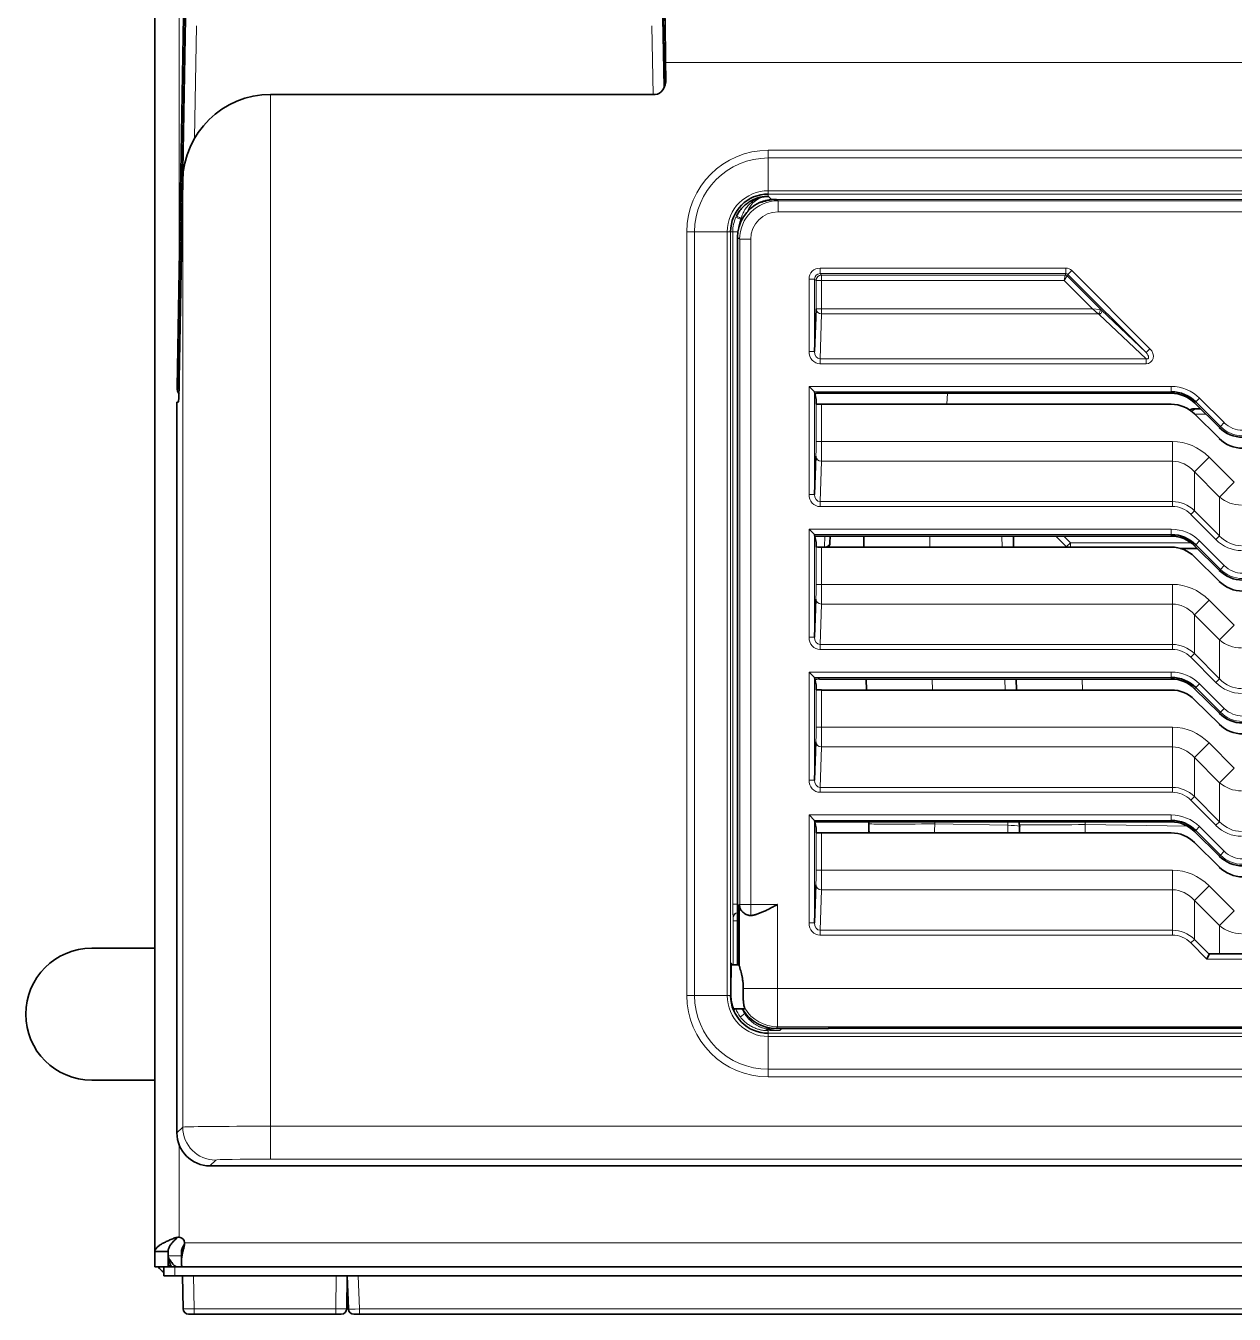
# Model space of a CAD drawing. Header units: inches. Extents: x -1096 to 3103, y -191 to 3207.
# Drawn here: x 1247.2 to 1357.1, y 1116.8 to 1234.1 of the extents above; entities that cross this region are included whole.
import ezdxf

# ---------------------------------------------------------------- set-up
doc = ezdxf.new("R2010")
doc.units = ezdxf.units.IN

msp = doc.modelspace()

# ---------------------------------------------------------------- linework, layer by layer
at = {"lineweight": 35}
for p, q in [((1258.96, 1122.55), (1258.96, 1263.15)), ((1261.81, 1248.73), (1260.98, 1201.16)), ((1305.12, 1248.73), (1305.38, 1233.76)), ((1261.2, 1203.62), (1261.74, 1234.81)), ((1305.18, 1234.81), (1305.3, 1228.47)), ((1305.45, 1229.26), (1305.42, 1230.75)), ((1304.47, 1227.84), (1269.49, 1227.84)), ((1261.17, 1201.89), (1261.49, 1219.98)), ((1314.02, 1218.01), (1313.98, 1218)), ((1311.97, 1214.83), (1311.97, 1148.64)), ((1318.97, 1204.44), (1319.11, 1208.32)), ((1345.05, 1208.22), (1349.12, 1204.34)), ((1318.47, 1201.27), (1318.97, 1200.78)), ((1318.97, 1200.77), (1319, 1200.62)), ((1319, 1200.62), (1319.11, 1200.07)), ((1319.41, 1200.64), (1351.42, 1200.64)), ((1260.97, 1199.84), (1261.09, 1199.84)), ((1319.12, 1199.82), (1319.12, 1199.65)), ((1351.42, 1199.64), (1319.61, 1199.64)), ((1353.54, 1199.76), (1355.79, 1197.52)), ((1260.96, 1199.34), (1260.96, 1133.34)), ((1353.53, 1199.23), (1354.07, 1199.23)), ((1355.79, 1196.52), (1353.54, 1198.76)), ((1318.97, 1191.44), (1319.09, 1194.91)), ((1318.47, 1188.27), (1318.97, 1187.78)), ((1318.97, 1187.77), (1319, 1187.62)), ((1319, 1187.62), (1319.11, 1187.07)), ((1319.12, 1186.82), (1319.12, 1186.65)), ((1319.41, 1187.64), (1351.42, 1187.64)), ((1351.42, 1186.64), (1319.61, 1186.64)), ((1320.38, 1187.64), (1320.37, 1187.02)), ((1323.46, 1186.64), (1323.45, 1187.64)), ((1337.05, 1187.64), (1337.07, 1186.64)), ((1341.89, 1186.68), (1340.93, 1187.64)), ((1341.93, 1186.64), (1341.89, 1186.68)), ((1353.77, 1186.53), (1352.22, 1186.53)), ((1353.54, 1186.76), (1355.79, 1184.52)), ((1355.79, 1183.52), (1353.54, 1185.76)), ((1318.97, 1178.44), (1319.09, 1181.91)), ((1318.47, 1175.27), (1318.97, 1174.78)), ((1318.97, 1174.77), (1319, 1174.62)), ((1319, 1174.62), (1319.11, 1174.07)), ((1319.12, 1173.82), (1319.12, 1173.65)), ((1319.41, 1174.64), (1351.42, 1174.64)), ((1351.42, 1173.64), (1319.61, 1173.64)), ((1323.69, 1173.64), (1323.67, 1174.64)), ((1337.32, 1174.64), (1337.34, 1173.64)), ((1353.54, 1173.76), (1355.79, 1171.52)), ((1355.79, 1170.52), (1353.54, 1172.76)), ((1318.97, 1165.44), (1319.09, 1168.91)), ((1318.47, 1162.27), (1318.97, 1161.78)), ((1318.97, 1161.77), (1319, 1161.62)), ((1319, 1161.62), (1319.11, 1161.07)), ((1319.12, 1160.82), (1319.12, 1160.65)), ((1319.41, 1161.64), (1351.42, 1161.64)), ((1323.9, 1161.47), (1323.9, 1161.64)), ((1323.92, 1160.64), (1323.9, 1161.47)), ((1337.59, 1161.64), (1337.59, 1161.39)), ((1353.54, 1160.76), (1355.79, 1158.52)), ((1351.42, 1160.64), (1319.61, 1160.64)), ((1355.79, 1157.52), (1353.54, 1159.76)), ((1318.97, 1152.44), (1319.09, 1155.91)), ((1312.11, 1148.61), (1312.11, 1154.13)), ((1313.16, 1153.13), (1313.16, 1153.13)), ((1313.16, 1153.13), (1313.16, 1153.13)), ((1253.21, 1150.14), (1258.96, 1150.14)), ((1354.86, 1149.61), (1354.66, 1149.14)), ((1354.91, 1149.64), (1476.41, 1149.64)), ((1312.11, 1148.64), (1311.38, 1148.64)), ((1311.69, 1144.64), (1312.63, 1144.64)), ((1312.63, 1144.64), (1312.64, 1144.64)), ((1315.47, 1142.85), (1320.16, 1142.85)), ((1322.16, 1142.88), (1509.16, 1142.88)), ((1253.21, 1138.14), (1258.96, 1138.14)), ((1263.96, 1130.34), (1788.96, 1130.34)), ((1261.62, 1123.18), (1261.62, 1122.98)), ((1258.96, 1121.14), (1258.96, 1122.55)), ((1260.16, 1121.14), (1260.16, 1122.55)), ((1259.76, 1121.14), (1258.96, 1121.14)), ((1259.76, 1121.14), (1260.76, 1121.14)), ((1259.76, 1120.34), (1259.76, 1121.14)), ((1792.16, 1121.14), (1260.76, 1121.14)), ((1260.76, 1120.34), (1259.76, 1120.34)), ((1792.16, 1120.34), (1260.76, 1120.34)), ((1261.52, 1117.33), (1261.46, 1120.34)), ((1276.46, 1120.34), (1276.41, 1117.33)), ((1276.57, 1117.32), (1276.46, 1120.34)), ((1262.52, 1116.84), (1262.02, 1116.84)), ((1275.41, 1116.84), (1262.52, 1116.84)), ((1275.91, 1116.84), (1275.41, 1116.84)), ((1277.57, 1116.84), (1277.07, 1116.84)), ((1775.36, 1116.84), (1277.57, 1116.84))]:
    msp.add_line(p, q, dxfattribs=at)
at = {"lineweight": 13}
for p, q in [((1261.16, 1254.65), (1261.16, 1211.6)), ((1261.94, 1248.73), (1261.11, 1201.16)), ((1304.99, 1248.73), (1305.34, 1228.59)), ((1262.74, 1234.09), (1262.57, 1223.85)), ((1304.29, 1227.84), (1304.18, 1234.09)), ((1747.5, 1230.75), (1305.42, 1230.75)), ((1269.49, 1227.84), (1269.49, 1133.95)), ((1314.76, 1222.05), (1314.76, 1222.75)), ((1314.76, 1222.75), (1516.56, 1222.75)), ((1314.76, 1219.07), (1314.76, 1222.05)), ((1516.56, 1222.05), (1314.76, 1222.05)), ((1261.49, 1133.87), (1261.49, 1219.98)), ((1314.76, 1219.07), (1314.76, 1218.77)), ((1314.76, 1219.07), (1516.56, 1219.07)), ((1314.76, 1218.77), (1314.76, 1218.55)), ((1516.56, 1218.77), (1314.76, 1218.77)), ((1314.77, 1218.55), (1315.06, 1218.26)), ((1404.18, 1218.28), (1315.52, 1218.28)), ((1315.52, 1218.28), (1315.66, 1218.15)), ((1315.66, 1218.15), (1515.67, 1218.15)), ((1315.66, 1218.15), (1315.66, 1217.15)), ((1515.67, 1217.15), (1315.66, 1217.15)), ((1312.27, 1216.46), (1311.82, 1216.66)), ((1312.27, 1216.25), (1312.27, 1216.46)), ((1312.3, 1216.55), (1312.43, 1216.55)), ((1307.36, 1215.34), (1308.06, 1215.34)), ((1307.36, 1145.84), (1307.36, 1215.34)), ((1311.03, 1215.34), (1308.06, 1215.34)), ((1308.06, 1215.34), (1308.06, 1145.84)), ((1311.03, 1215.34), (1311.33, 1215.34)), ((1311.03, 1145.84), (1311.03, 1215.34)), ((1311.54, 1215.34), (1311.33, 1215.34)), ((1311.33, 1215.34), (1311.33, 1145.84)), ((1312.01, 1215.34), (1311.54, 1215.34)), ((1311.54, 1154.16), (1311.54, 1215.34)), ((1312.16, 1214.65), (1311.97, 1214.83)), ((1312.16, 1154.13), (1312.16, 1214.65)), ((1312.16, 1214.65), (1313.16, 1214.65)), ((1313.16, 1214.65), (1313.16, 1154.13)), ((1319.47, 1211.53), (1319.47, 1212.03)), ((1319.47, 1212.03), (1341.83, 1212.03)), ((1319.47, 1211.53), (1319.61, 1211.4)), ((1341.83, 1211.53), (1319.47, 1211.53)), ((1319.61, 1210.9), (1319.61, 1211.4)), ((1319.61, 1211.4), (1341.77, 1211.4)), ((1341.67, 1210.9), (1341.77, 1211.4)), ((1341.67, 1210.9), (1341.95, 1211.32)), ((1341.77, 1211.4), (1341.83, 1211.53)), ((1341.83, 1212.03), (1341.83, 1211.53)), ((1342.01, 1211.46), (1341.95, 1211.32)), ((1341.95, 1211.32), (1345.05, 1208.22)), ((1342.01, 1211.46), (1342.36, 1211.81)), ((1349.12, 1204.34), (1342.01, 1211.46)), ((1342.36, 1211.81), (1349.48, 1204.69)), ((1318.47, 1211.03), (1318.97, 1211.03)), ((1318.47, 1204.44), (1318.47, 1211.03)), ((1319.11, 1210.9), (1318.97, 1211.03)), ((1318.97, 1211.03), (1318.97, 1204.44)), ((1319.61, 1210.9), (1319.11, 1210.9)), ((1319.11, 1208.32), (1319.11, 1210.9)), ((1341.67, 1210.9), (1319.61, 1210.9)), ((1319.61, 1210.9), (1319.61, 1208.32)), ((1344.24, 1208.32), (1341.67, 1210.9)), ((1319.11, 1208.32), (1319.61, 1208.32)), ((1319.61, 1207.88), (1319.47, 1203.78)), ((1319.61, 1208.32), (1344.24, 1208.32)), ((1319.61, 1208.32), (1319.61, 1207.88)), ((1344.78, 1207.88), (1319.61, 1207.88)), ((1344.24, 1208.32), (1344.78, 1207.88)), ((1344.24, 1208.32), (1344.94, 1208.26)), ((1349.12, 1203.78), (1344.87, 1207.82)), ((1318.47, 1204.44), (1318.97, 1204.44)), ((1349.12, 1204.34), (1349.48, 1204.69)), ((1261.19, 1202.92), (1261.19, 1202.84)), ((1261.2, 1203.62), (1261.2, 1203.55)), ((1319.47, 1203.78), (1349.12, 1203.78)), ((1319.47, 1203.33), (1319.47, 1203.78)), ((1349.12, 1203.33), (1319.47, 1203.33)), ((1349.12, 1203.78), (1349.12, 1203.33)), ((1260.98, 1201.16), (1261.11, 1201.16)), ((1318.47, 1191.44), (1318.47, 1201.27)), ((1318.47, 1201.27), (1351.42, 1201.27)), ((1351.42, 1200.78), (1318.97, 1200.78)), ((1318.97, 1200.77), (1318.97, 1191.44)), ((1331.05, 1200.64), (1331.01, 1199.64)), ((1351.42, 1201.27), (1351.42, 1200.78)), ((1351.42, 1200.64), (1351.42, 1200.78)), ((1319.11, 1196.25), (1319.11, 1199.66)), ((1319.61, 1199.64), (1319.61, 1196.25)), ((1353.64, 1199.86), (1353.54, 1199.76)), ((1353.99, 1200.21), (1353.64, 1199.86)), ((1355.88, 1197.61), (1353.64, 1199.86)), ((1353.99, 1200.21), (1356.23, 1197.97)), ((1354.56, 1198.74), (1353.56, 1198.74)), ((1355.79, 1197.52), (1355.88, 1197.61)), ((1356.23, 1197.97), (1355.88, 1197.61)), ((1319.11, 1196.25), (1319.61, 1196.25)), ((1319.61, 1196.25), (1351.52, 1196.25)), ((1351.52, 1194.46), (1351.52, 1196.25)), ((1353.52, 1193.49), (1354.85, 1194.83)), ((1354.85, 1194.83), (1357.14, 1192.54)), ((1319.59, 1194.46), (1319.47, 1190.78)), ((1351.52, 1194.46), (1319.59, 1194.46)), ((1351.52, 1190.78), (1351.52, 1194.46)), ((1355.81, 1191.2), (1353.52, 1193.49)), ((1353.52, 1193.49), (1353.52, 1189.95)), ((1355.81, 1191.2), (1357.14, 1192.54)), ((1318.97, 1191.44), (1318.47, 1191.44)), ((1355.81, 1187.66), (1355.81, 1191.2)), ((1319.47, 1190.78), (1319.47, 1190.33)), ((1319.47, 1190.78), (1351.52, 1190.78)), ((1351.52, 1190.33), (1319.47, 1190.33)), ((1351.52, 1190.78), (1351.52, 1190.33)), ((1353.52, 1189.95), (1353.19, 1189.62)), ((1355.48, 1187.33), (1353.19, 1189.62)), ((1353.52, 1189.95), (1355.81, 1187.66)), ((1318.47, 1178.44), (1318.47, 1188.27)), ((1318.47, 1188.27), (1351.42, 1188.27)), ((1351.42, 1187.78), (1318.97, 1187.78)), ((1318.97, 1187.77), (1318.97, 1178.44)), ((1351.42, 1188.27), (1351.42, 1187.78)), ((1351.42, 1187.64), (1351.42, 1187.78)), ((1355.81, 1187.66), (1355.48, 1187.33)), ((1319.11, 1183.25), (1319.11, 1186.66)), ((1319.12, 1186.68), (1319.87, 1186.68)), ((1319.61, 1186.64), (1319.61, 1183.25)), ((1319.87, 1186.68), (1319.89, 1187.64)), ((1319.87, 1186.64), (1319.87, 1186.68)), ((1329.45, 1187.64), (1329.46, 1186.64)), ((1336.03, 1186.64), (1336.01, 1187.64)), ((1341.63, 1187.64), (1342.24, 1187.02)), ((1342.24, 1186.64), (1342.24, 1187.02)), ((1342.24, 1187.02), (1353.24, 1187.02)), ((1353.64, 1186.86), (1353.54, 1186.76)), ((1353.99, 1187.21), (1353.64, 1186.86)), ((1355.88, 1184.61), (1353.64, 1186.86)), ((1353.99, 1187.21), (1356.23, 1184.97)), ((1355.79, 1184.52), (1355.88, 1184.61)), ((1356.23, 1184.97), (1355.88, 1184.61)), ((1319.11, 1183.25), (1319.61, 1183.25)), ((1319.61, 1183.25), (1351.52, 1183.25)), ((1351.52, 1181.46), (1351.52, 1183.25)), ((1353.52, 1180.49), (1354.85, 1181.83)), ((1354.85, 1181.83), (1357.14, 1179.54)), ((1319.59, 1181.46), (1319.47, 1177.78)), ((1351.52, 1181.46), (1319.59, 1181.46)), ((1351.52, 1177.78), (1351.52, 1181.46)), ((1355.81, 1178.2), (1353.52, 1180.49)), ((1353.52, 1180.49), (1353.52, 1176.95)), ((1355.81, 1178.2), (1357.14, 1179.54)), ((1318.97, 1178.44), (1318.47, 1178.44)), ((1319.47, 1177.78), (1319.47, 1177.33)), ((1319.47, 1177.78), (1351.52, 1177.78)), ((1351.52, 1177.33), (1319.47, 1177.33)), ((1351.52, 1177.78), (1351.52, 1177.33)), ((1355.81, 1174.66), (1355.81, 1178.2)), ((1353.52, 1176.95), (1353.19, 1176.62)), ((1355.48, 1174.33), (1353.19, 1176.62)), ((1353.52, 1176.95), (1355.81, 1174.66)), ((1318.47, 1165.44), (1318.47, 1175.27)), ((1318.47, 1175.27), (1351.42, 1175.27)), ((1351.42, 1174.78), (1318.97, 1174.78)), ((1318.97, 1174.77), (1318.97, 1165.44)), ((1351.42, 1175.27), (1351.42, 1174.78)), ((1351.42, 1174.64), (1351.42, 1174.78)), ((1319.11, 1170.25), (1319.11, 1173.66)), ((1319.61, 1173.64), (1319.61, 1170.25)), ((1329.67, 1174.64), (1329.69, 1173.64)), ((1336.3, 1173.64), (1336.28, 1174.64)), ((1343.32, 1174.64), (1343.34, 1173.64)), ((1353.64, 1173.86), (1353.54, 1173.76)), ((1353.99, 1174.21), (1353.64, 1173.86)), ((1355.88, 1171.61), (1353.64, 1173.86)), ((1353.99, 1174.21), (1356.23, 1171.97)), ((1355.81, 1174.66), (1355.48, 1174.33)), ((1355.79, 1171.52), (1355.88, 1171.61)), ((1356.23, 1171.97), (1355.88, 1171.61)), ((1319.11, 1170.25), (1319.61, 1170.25)), ((1319.61, 1170.25), (1351.52, 1170.25)), ((1351.52, 1168.46), (1351.52, 1170.25)), ((1319.59, 1168.46), (1319.47, 1164.78)), ((1351.52, 1168.46), (1319.59, 1168.46)), ((1351.52, 1164.78), (1351.52, 1168.46)), ((1353.52, 1167.49), (1354.85, 1168.83)), ((1354.85, 1168.83), (1357.14, 1166.54)), ((1355.81, 1165.2), (1353.52, 1167.49)), ((1353.52, 1167.49), (1353.52, 1163.95)), ((1318.47, 1165.44), (1318.97, 1165.44)), ((1355.81, 1165.2), (1357.14, 1166.54)), ((1319.47, 1164.78), (1351.52, 1164.78)), ((1319.47, 1164.33), (1319.47, 1164.78)), ((1351.52, 1164.33), (1319.47, 1164.33)), ((1351.52, 1164.33), (1351.52, 1164.78)), ((1355.81, 1161.66), (1355.81, 1165.2)), ((1353.52, 1163.95), (1353.19, 1163.62)), ((1355.48, 1161.33), (1353.19, 1163.62)), ((1353.52, 1163.95), (1355.81, 1161.66)), ((1318.47, 1152.44), (1318.47, 1162.27)), ((1318.47, 1162.27), (1351.42, 1162.27)), ((1351.42, 1161.78), (1351.42, 1162.27)), ((1351.42, 1161.78), (1318.97, 1161.78)), ((1318.97, 1161.77), (1318.97, 1152.44)), ((1329.9, 1161.64), (1329.9, 1161.46)), ((1329.9, 1161.46), (1336.56, 1161.34)), ((1336.56, 1161.34), (1336.55, 1161.64)), ((1343.59, 1161.64), (1343.59, 1161.4)), ((1343.59, 1161.4), (1352.92, 1161.24)), ((1351.42, 1161.64), (1351.42, 1161.78)), ((1353.64, 1160.86), (1353.54, 1160.76)), ((1353.64, 1160.86), (1353.99, 1161.21)), ((1355.88, 1158.61), (1353.64, 1160.86)), ((1353.99, 1161.21), (1356.23, 1158.97)), ((1355.81, 1161.66), (1355.48, 1161.33)), ((1319.11, 1157.25), (1319.11, 1160.66)), ((1319.61, 1160.64), (1319.61, 1157.25)), ((1355.79, 1158.52), (1355.88, 1158.61)), ((1355.88, 1158.61), (1356.23, 1158.97)), ((1319.11, 1157.25), (1319.61, 1157.25)), ((1319.61, 1157.25), (1351.52, 1157.25)), ((1351.52, 1155.46), (1351.52, 1157.25)), ((1319.59, 1155.46), (1319.47, 1151.78)), ((1351.52, 1155.46), (1319.59, 1155.46)), ((1351.52, 1151.78), (1351.52, 1155.46)), ((1353.52, 1154.49), (1354.85, 1155.83)), ((1354.85, 1155.83), (1357.14, 1153.54)), ((1311.97, 1154.16), (1311.54, 1154.16)), ((1312.11, 1154.13), (1312.16, 1154.13)), ((1312.16, 1154.13), (1313.16, 1154.13)), ((1313.16, 1153.13), (1313.16, 1154.13)), ((1313.16, 1154.13), (1315.61, 1154.13)), ((1315.61, 1154.13), (1315.61, 1146.49)), ((1355.81, 1152.2), (1353.52, 1154.49)), ((1353.52, 1154.49), (1353.52, 1150.95)), ((1311.56, 1152.9), (1311.55, 1152.91)), ((1311.97, 1152.65), (1311.56, 1152.65)), ((1311.56, 1148.64), (1311.56, 1152.65)), ((1355.81, 1152.2), (1357.14, 1153.54)), ((1318.97, 1152.44), (1318.47, 1152.44)), ((1319.47, 1151.78), (1351.52, 1151.78)), ((1319.47, 1151.33), (1319.47, 1151.78)), ((1351.52, 1151.33), (1319.47, 1151.33)), ((1351.52, 1151.33), (1351.52, 1151.78)), ((1355.81, 1149.64), (1355.81, 1152.2)), ((1353.19, 1150.62), (1353.52, 1150.95)), ((1354.66, 1149.14), (1353.19, 1150.62)), ((1353.52, 1150.95), (1354.86, 1149.61)), ((1476.66, 1149.14), (1354.66, 1149.14)), ((1307.36, 1145.84), (1308.06, 1145.84)), ((1311.03, 1145.84), (1308.06, 1145.84)), ((1311.03, 1145.84), (1311.33, 1145.84)), ((1311.33, 1145.84), (1311.36, 1145.84)), ((1312.47, 1146.49), (1315.61, 1146.49)), ((1315.61, 1142.99), (1315.61, 1146.49)), ((1315.61, 1146.49), (1515.72, 1146.49)), ((1312.61, 1144.2), (1312.22, 1143.9)), ((1314.76, 1142.64), (1314.76, 1142.41)), ((1314.76, 1142.41), (1314.76, 1142.11)), ((1314.76, 1142.41), (1516.56, 1142.41)), ((1516.56, 1142.11), (1314.76, 1142.11)), ((1314.76, 1142.11), (1314.76, 1139.13)), ((1315.61, 1142.99), (1315.47, 1142.85)), ((1515.72, 1142.99), (1315.61, 1142.99)), ((1315.99, 1142.85), (1315.8, 1142.65)), ((1314.76, 1139.13), (1516.56, 1139.13)), ((1314.76, 1138.43), (1314.76, 1139.13)), ((1516.56, 1138.43), (1314.76, 1138.43)), ((1260.96, 1133.34), (1261.49, 1133.87)), ((1269.49, 1133.95), (1783.44, 1133.95)), ((1269.49, 1130.95), (1269.49, 1133.95)), ((1261.16, 1132.27), (1261.16, 1123.84)), ((1264.49, 1130.87), (1263.96, 1130.34)), ((1783.44, 1130.95), (1269.49, 1130.95)), ((1261.37, 1122.14), (1260.17, 1122.14)), ((1261.56, 1123.08), (1261.56, 1122.76)), ((1260.76, 1121.14), (1260.76, 1120.34)), ((1262.46, 1120.34), (1262.52, 1117.33)), ((1275.41, 1117.33), (1275.46, 1120.34)), ((1277.46, 1120.34), (1277.57, 1117.32)), ((1262.52, 1116.84), (1262.52, 1117.33)), ((1262.52, 1117.33), (1275.41, 1117.33)), ((1275.41, 1117.33), (1275.41, 1116.84)), ((1277.57, 1117.32), (1277.57, 1116.84)), ((1277.57, 1117.32), (1775.36, 1117.32))]:
    msp.add_line(p, q, dxfattribs=at)
at = {"lineweight": 35}
for centre, radius, start, end in [((1269.49, 1219.84), 8, 90, 179), ((1314.76, 1215.34), 3.43, 90, 180), ((1314.19, 1217.55), 0.5, 110.7858, 115.2566), ((1351.42, 1197.64), 3.14, 45, 90), ((1351.42, 1197.64), 3, 45, 90), ((1351.42, 1196.64), 3, 45, 90), ((1353.72, 1198.73), 0.5, 90, 135), ((1357.91, 1199.64), 3, 225, 270), ((1357.91, 1198.64), 3, 225, 270), ((1351.42, 1184.64), 3.14, 45, 90), ((1319.87, 1187.03), 0.5, 308.3409, 359), ((1351.42, 1184.64), 3, 45, 90), ((1351.42, 1183.64), 3, 45, 90), ((1357.91, 1186.64), 3, 225, 270), ((1357.91, 1185.64), 3, 225, 270), ((1351.42, 1171.64), 3.14, 45, 90), ((1351.42, 1171.64), 3, 45, 90), ((1351.42, 1170.64), 3, 45, 90), ((1357.91, 1173.64), 3, 225, 270), ((1357.91, 1172.64), 3, 225, 270), ((1351.42, 1158.64), 3.14, 45, 90), ((1351.42, 1158.64), 3, 45, 90), ((1351.42, 1157.64), 3, 45, 90), ((1357.91, 1160.64), 3, 225, 270), ((1357.91, 1159.64), 3, 225, 270), ((1253.21, 1144.14), 6, 90, 270), ((1314.76, 1145.84), 3.43, 180, 270), ((1320.16, 1143.35), 0.5, 270, 281.8593), ((1261.16, 1123.34), 0.5, 0, 90), ((1260.76, 1122.14), 1.8, 213.75, 236.25), ((1260.76, 1122.14), 1, 233.1295, 270), ((1262.02, 1117.34), 0.5, 181, 270), ((1275.91, 1117.34), 0.5, 270, 359), ((1277.07, 1117.34), 0.5, 182, 270)]:
    msp.add_arc(centre, radius, start, end, dxfattribs=at)
at = {"lineweight": 13}
for centre, radius, start, end in [((1314.76, 1215.34), 7.41, 90, 180), ((1314.76, 1215.34), 6.71, 90, 180), ((1314.76, 1215.34), 3.73, 90, 180), ((1314.76, 1215.34), 3.23, 155.8941, 180), ((1314.76, 1215.34), 2.73, 155.8941, 176.3095), ((1351.42, 1197.64), 3.63, 45, 90), ((1357.91, 1199.64), 2.86, 225, 270), ((1357.91, 1199.64), 2.37, 225, 270), ((1351.42, 1184.64), 3.63, 45, 90), ((1357.91, 1186.64), 2.86, 225, 270), ((1357.91, 1186.64), 2.37, 225, 270), ((1351.42, 1171.64), 3.63, 45, 90), ((1357.91, 1173.64), 2.86, 225, 270), ((1357.91, 1173.64), 2.37, 225, 270), ((1351.42, 1158.64), 3.63, 45, 90), ((1357.91, 1160.64), 2.86, 225, 270), ((1357.91, 1160.64), 2.37, 225, 270), ((1314.76, 1145.84), 7.41, 180, 270), ((1314.76, 1145.84), 6.71, 180, 270), ((1314.76, 1145.84), 3.73, 180, 270), ((1314.76, 1145.84), 3.2, 202.0014, 217.3341), ((1314.76, 1145.84), 2.7, 206.3538, 217.3341)]:
    msp.add_arc(centre, radius, start, end, dxfattribs=at)
at = {"lineweight": 35}
for centre, major_axis, ratio, start_param, end_param in [((1305.49, 1230.75), (-0.14, 8), 0.008726, 0.052208, 1.570644), ((1304.45, 1229.25), (0.04, -1.41), 0.706986, 6.264676, 7.841642), ((1314.76, 1218.05), (-0.007, -0.5), 0.632179, 3.164119, 3.172833), ((1315.47, 1214.83), (-2.48, 2.48), 0.999782, 5.938694, 7.068431), ((1261.09, 1206.84), (0, 7), 0.017455, 3.141593, 3.926991), ((1261.98, 1201.14), (-1, 0), 0.999848, 6.265732, 6.896689), ((1318.47, 1200.77), (-0.5, 0), 0.087489, 3.159046, 3.228859), ((1319.41, 1200.6), (0.5, 0), 0.087489, 1.570796, 2.522096), ((1260.97, 1199.34), (0, 0.5), 0.017455, 0, 1.570796), ((1319.11, 1199.82), (0, 0.25), 0.017455, 4.712389, 6.195919), ((1319.61, 1199.66), (0.5, 0), 0.034921, 3.159046, 4.712389), ((1318.47, 1187.77), (-0.5, 0), 0.087489, 3.159046, 3.228859), ((1319.41, 1187.6), (0.5, 0), 0.087489, 1.570796, 2.522096), ((1319.11, 1186.82), (0, 0.25), 0.017455, 4.712389, 6.195919), ((1319.61, 1186.66), (0.5, 0), 0.034921, 3.159046, 4.712389), ((1318.47, 1174.77), (-0.5, 0), 0.087489, 3.159046, 3.228859), ((1319.41, 1174.6), (0.5, 0), 0.087489, 1.570796, 2.522096), ((1319.11, 1173.82), (0, 0.25), 0.017455, 4.712389, 6.195919), ((1319.61, 1173.66), (0.5, 0), 0.034921, 3.159046, 4.712389), ((1318.47, 1161.77), (-0.5, 0), 0.087489, 3.159046, 3.228859), ((1319.41, 1161.6), (0.5, 0), 0.087489, 1.570796, 2.522096), ((1319.11, 1160.82), (0, 0.25), 0.017455, 4.712389, 6.195919), ((1319.61, 1160.66), (0.5, 0), 0.034921, 3.159046, 4.712389), ((1355.41, 1149.14), (-0.547, 0.483), 0.234436, 6.023612, 6.363449), ((1311.4, 1146.64), (0, 2.12), 0.017455, 5.938486, 8.239965), ((1312.1, 1146.64), (0, 2.05), 0.017455, 6.005948, 6.504503), ((1315.47, 1146.35), (2.48, 2.48), 0.999782, 2.904866, 3.926839), ((1322.16, 1142.85), (2, 0), 0.017455, 1.570796, 3.128441), ((1320.16, 1143.35), (-0.399, 0.301), 0.999761, 2.216414, 2.422745), ((1263.96, 1133.34), (-2.12, -2.12), 0.999695, 5.497939, 7.068431)]:
    msp.add_ellipse(centre, major_axis=major_axis, ratio=ratio, start_param=start_param, end_param=end_param, dxfattribs=at)
at = {"lineweight": 13}
for centre, major_axis, ratio, start_param, end_param in [((1315.66, 1214.65), (-2.48, 2.48), 0.999869, 5.497939, 7.068431), ((1314.77, 1216.55), (-1.41, 1.41), 0.999543, 5.497939, 6.753155), ((1315.66, 1214.65), (-1.77, 1.77), 0.999695, 5.497939, 7.068431), ((1312.32, 1216.55), (0.448, -0.222), 0.020503, 3.15905, 4.671099), ((1319.47, 1211.03), (-0.707, 0.707), 0.999695, 5.497939, 7.068431), ((1319.47, 1211.03), (-0.354, 0.354), 0.999087, 5.497939, 7.068431), ((1319.61, 1210.9), (0.354, 0.354), 0.999695, 0.78555, 2.356042), ((1341.77, 1211.15), (0.231, -0.096), 0.999822, 1.17816, 1.963432), ((1341.83, 1211.28), (0.287, 0.693), 0.999822, 5.890549, 6.675821), ((1341.83, 1211.28), (0.096, 0.231), 0.999109, 5.890549, 6.675821), ((1319.61, 1208.32), (-0.5, 0.017), 0.894318, 0.039016, 1.602007), ((1344.78, 1208.1), (0.096, 0.231), 0.607781, 3.739806, 5.684972), ((1344.52, 1207.82), (-0.375, 0.046), 0.310029, 3.537031, 3.983225), ((1344.87, 1208.05), (-0.172, -0.181), 0.809698, 0.866492, 3.111849), ((1344.52, 1208.05), (0.543, 0.156), 0.276836, 0.169701, 0.615896), ((1319.47, 1204.45), (0.04, 1.12), 0.894318, 1.609812, 3.172803), ((1319.47, 1204.45), (0.023, 0.671), 0.745144, 1.609812, 3.172803), ((1348.94, 1204.17), (0.671, -0.639), 0.809698, 5.578881, 7.824238), ((1348.94, 1204.17), (-0.377, 0.36), 0.479458, 2.437288, 4.682645), ((1262.11, 1201.14), (0, 1), 0.999848, 1.553343, 1.873276), ((1262.11, 1201.14), (0, 1), 0.999848, 1.553343, 1.872333), ((1352.31, 1198.73), (1.06, 0.35), 0.004937, 5.760341, 6.273311), ((1319.08, 1196.25), (0, 1.5), 0.017455, 3.60524, 4.712389), ((1319.58, 1196.25), (0, 2), 0.013091, 3.60524, 4.712389), ((1351.52, 1190.66), (0, 5.59), 0.894427, 5.553458, 6.283185), ((1319.59, 1194.91), (0.5, -0.017), 0.894318, 3.180608, 4.7436), ((1351.52, 1190.66), (0, 3.8), 0.7892, 5.553458, 6.283185), ((1319.47, 1191.45), (0.04, 1.12), 0.894318, 1.609812, 3.172803), ((1319.47, 1191.45), (0.023, 0.671), 0.745144, 1.609812, 3.172803), ((1357.81, 1193.37), (3, 0), 0.968963, 3.982661, 4.712389), ((1351.52, 1187.54), (0, 3.24), 0.92527, 5.553458, 6.283185), ((1351.52, 1187.54), (0, 2.8), 0.894427, 5.553458, 6.283185), ((1357.81, 1190.24), (0, 3.47), 0.865575, 2.411865, 3.141593), ((1319.87, 1187.03), (0.5, -0.009), 0.707053, 4.72473, 6.283185), ((1342.24, 1187.03), (0.354, 0.354), 0.012342, 3.141593, 4.700048), ((1357.81, 1190.24), (0, -3.91), 0.894427, 5.553458, 6.283185), ((1319.08, 1183.25), (0, 1.5), 0.017455, 3.60524, 4.712389), ((1319.58, 1183.25), (0, 2), 0.013091, 3.60524, 4.712389), ((1351.52, 1177.66), (0, 5.59), 0.894427, 5.553458, 6.283185), ((1319.59, 1181.91), (0.5, -0.017), 0.894318, 3.180608, 4.7436), ((1351.52, 1177.66), (0, 3.8), 0.7892, 5.553458, 6.283185), ((1319.47, 1178.45), (0.04, 1.12), 0.894318, 1.609812, 3.172803), ((1319.47, 1178.45), (0.023, 0.671), 0.745144, 1.609812, 3.172803), ((1351.52, 1174.54), (0, 3.24), 0.92527, 5.553458, 6.283185), ((1351.52, 1174.54), (0, 2.8), 0.894427, 5.553458, 6.283185), ((1357.81, 1180.37), (3, 0), 0.968963, 3.982661, 4.712389), ((1357.81, 1177.24), (0, -3.91), 0.894427, 5.553458, 6.283185), ((1357.81, 1177.24), (0, 3.47), 0.865575, 2.411865, 3.141593), ((1319.08, 1170.25), (0, 1.5), 0.017455, 3.60524, 4.712389), ((1319.58, 1170.25), (0, 2), 0.013091, 3.60524, 4.712389), ((1351.52, 1164.66), (0, 5.59), 0.894427, 5.553458, 6.283185), ((1319.59, 1168.91), (0.5, -0.017), 0.894318, 3.180608, 4.7436), ((1351.52, 1164.66), (0, 3.8), 0.7892, 5.553458, 6.283185), ((1319.47, 1165.45), (0.04, 1.12), 0.894318, 1.609812, 3.172803), ((1319.47, 1165.45), (0.023, 0.671), 0.745144, 1.609812, 3.172803), ((1351.52, 1161.54), (0, 3.24), 0.92527, 5.553458, 6.283185), ((1351.52, 1161.54), (0, 2.8), 0.894427, 5.553458, 6.283185), ((1357.81, 1167.37), (3, 0), 0.968963, 3.982661, 4.712389), ((1328.9, 1161.55), (-5, -0.09), 0.999962, 0, 0.166092), ((1329.9, 1161.54), (6, 0.07), 0.013085, 3.141669, 4.712161), ((1329.9, 1161.54), (-0.09, -5), 0.000305, 1.389013, 1.553346), ((1336.56, 1161.43), (-0.09, -5), 0.000305, 1.412592, 1.553346), ((1336.56, 1161.5), (-3.01, 0.24), 0.051832, 1.576464, 1.967228), ((1343.59, 1161.48), (6, 0.09), 0.013084, 3.141694, 4.712109), ((1343.59, 1161.49), (-0.09, -5), 0.000305, 1.400428, 1.553346), ((1357.81, 1164.24), (0, -3.91), 0.894427, 5.553458, 6.283185), ((1357.81, 1164.24), (0, 3.47), 0.865575, 2.411865, 3.141593), ((1319.08, 1157.25), (0, 1.5), 0.017455, 3.60524, 4.712389), ((1319.58, 1157.25), (0, 2), 0.013091, 3.60524, 4.712389), ((1351.52, 1151.66), (0, 5.59), 0.894427, 5.553458, 6.283185), ((1319.59, 1155.91), (0.5, -0.017), 0.894318, 3.180608, 4.7436), ((1351.52, 1151.66), (0, 3.8), 0.7892, 5.553458, 6.283185), ((1311.56, 1154.16), (0, 1.25), 0.017455, 1.570796, 3.054326), ((1313.16, 1154.13), (0, -1), 0.999848, 4.712389, 6.283185), ((1312.05, 1152.91), (-0.49, -0.098), 0.996044, 4.680554, 6.085497), ((1312.06, 1152.9), (-0.49, -0.098), 0.996044, 4.685164, 6.085497), ((1311.56, 1152.65), (0, 0.25), 0.017455, 4.712389, 6.195919), ((1319.47, 1152.45), (0.04, 1.12), 0.894318, 1.609812, 3.172803), ((1319.47, 1152.45), (0.023, 0.671), 0.745144, 1.609812, 3.172803), ((1351.52, 1148.54), (0, 3.24), 0.92527, 5.553458, 6.283185), ((1351.52, 1148.54), (0, 2.8), 0.894427, 5.553458, 6.283185), ((1357.81, 1154.37), (3, 0), 0.968963, 3.982661, 4.712389), ((1315.8, 1145.66), (2.48, 2.48), 0.999695, 2.685128, 2.784395), ((1315.61, 1146.49), (-2.47, 2.47), 0.999695, 1.330484, 2.356042), ((1315.8, 1145.66), (2.12, 2.12), 0.999594, 3.410638, 3.926839), ((1314.76, 1143.14), (0.004, -0.5), 0.441561, 5.520366, 6.263733), ((1269.49, 1133.86), (8, 0), 0.010909, 1.570796, 3.124139), ((1264.49, 1133.87), (2.12, -2.12), 0.999695, 3.927143, 5.497635), ((1269.49, 1130.87), (5, 0), 0.017455, 1.570796, 3.124139), ((1262.52, 1117.34), (1, 0.01), 0.008724, 3.141669, 4.712161), ((1275.41, 1117.34), (-1, 0.01), 0.008724, 1.571025, 3.141517), ((1277.57, 1117.34), (1, 0.02), 0.017434, 3.141897, 4.711475)]:
    msp.add_ellipse(centre, major_axis=major_axis, ratio=ratio, start_param=start_param, end_param=end_param, dxfattribs=at)
at = {"lineweight": 35}
for points, knots in [([(1311.87, 1216.78), (1311.94, 1216.92), (1312.02, 1217.05), (1312.2, 1217.3), (1312.29, 1217.42), (1312.43, 1217.57), (1312.45, 1217.59), (1312.51, 1217.65), (1312.59, 1217.73), (1312.68, 1217.8), (1312.85, 1217.94), (1312.98, 1218.03), (1313.14, 1218.13), (1313.17, 1218.14), (1313.24, 1218.18), (1313.34, 1218.23), (1313.44, 1218.28), (1313.64, 1218.36), (1313.78, 1218.41), (1313.95, 1218.46), (1313.99, 1218.46), (1314.06, 1218.48), (1314.16, 1218.5), (1314.27, 1218.52), (1314.41, 1218.54), (1314.48, 1218.54), (1314.59, 1218.55), (1314.62, 1218.55), (1314.68, 1218.55), (1314.69, 1218.55), (1314.72, 1218.55), (1314.73, 1218.55), (1314.74, 1218.55), (1314.75, 1218.55), (1314.76, 1218.55), (1314.76, 1218.55), (1314.76, 1218.55), (1314.76, 1218.55)], [0, 0, 0, 0, 0.125, 0.125, 0.25, 0.25, 0.28125, 0.28125, 0.3125, 0.375, 0.375, 0.5, 0.5, 0.53125, 0.53125, 0.5625, 0.625, 0.625, 0.75, 0.75, 0.78125, 0.78125, 0.8125, 0.875, 0.875, 0.9375, 0.9375, 0.96875, 0.96875, 0.984375, 0.984375, 0.992188, 0.992188, 0.996094, 0.998047, 0.998047, 1, 1, 1, 1]), ([(1315.52, 1218.28), (1315.49, 1218.28), (1315.45, 1218.28), (1315.4, 1218.28), (1315.39, 1218.28), (1315.35, 1218.28), (1315.34, 1218.28), (1315.31, 1218.28), (1315.29, 1218.28), (1315.26, 1218.28), (1315.25, 1218.27), (1315.21, 1218.27), (1315.18, 1218.27), (1315.14, 1218.27), (1315.11, 1218.26), (1315.07, 1218.26), (1315.05, 1218.26), (1315.01, 1218.25), (1314.99, 1218.25), (1314.95, 1218.25), (1314.93, 1218.24), (1314.87, 1218.23), (1314.84, 1218.23), (1314.77, 1218.22), (1314.74, 1218.21), (1314.65, 1218.2), (1314.59, 1218.18), (1314.49, 1218.16), (1314.44, 1218.15), (1314.34, 1218.12), (1314.29, 1218.1), (1314.2, 1218.08), (1314.15, 1218.06), (1314.06, 1218.03), (1314.02, 1218.01), (1313.98, 1218)], [0, 0, 0, 0, 0.03125, 0.03125, 0.046875, 0.046875, 0.0625, 0.0625, 0.078125, 0.078125, 0.09375, 0.09375, 0.125, 0.125, 0.15625, 0.15625, 0.1875, 0.1875, 0.21875, 0.21875, 0.25, 0.25, 0.3125, 0.3125, 0.375, 0.375, 0.5, 0.5, 0.625, 0.625, 0.75, 0.75, 0.875, 0.875, 1, 1, 1, 1]), ([(1314.19, 1218.04), (1314.26, 1218.07), (1314.34, 1218.09), (1314.45, 1218.13), (1314.49, 1218.14), (1314.58, 1218.16), (1314.62, 1218.18), (1314.71, 1218.2), (1314.76, 1218.21), (1314.84, 1218.22), (1314.86, 1218.23), (1314.92, 1218.24), (1314.95, 1218.24), (1315.01, 1218.25), (1315.04, 1218.25), (1315.1, 1218.26), (1315.11, 1218.26), (1315.15, 1218.26), (1315.17, 1218.27), (1315.21, 1218.27), (1315.23, 1218.27), (1315.27, 1218.27), (1315.28, 1218.27), (1315.31, 1218.28), (1315.32, 1218.28), (1315.35, 1218.28), (1315.36, 1218.28), (1315.38, 1218.28), (1315.39, 1218.28), (1315.41, 1218.28), (1315.41, 1218.28), (1315.45, 1218.28), (1315.49, 1218.28), (1315.52, 1218.28)], [0, 0, 0, 0, 0.25, 0.25, 0.375, 0.375, 0.5, 0.5, 0.625, 0.625, 0.6875, 0.6875, 0.75, 0.75, 0.8125, 0.8125, 0.84375, 0.84375, 0.875, 0.875, 0.90625, 0.90625, 0.921875, 0.921875, 0.9375, 0.9375, 0.953125, 0.953125, 0.960937, 0.960937, 0.96875, 0.96875, 1, 1, 1, 1]), ([(1261.16, 1201.97), (1261.16, 1202.03), (1261.17, 1202.1), (1261.17, 1202.22), (1261.17, 1202.28), (1261.17, 1202.4), (1261.18, 1202.46), (1261.18, 1202.64), (1261.18, 1202.78), (1261.19, 1202.92)], [0, 0, 0, 0, 0.240482, 0.240482, 0.430362, 0.430362, 0.620241, 0.620241, 1, 1, 1, 1]), ([(1353.03, 1199.12), (1353.08, 1199.14), (1353.14, 1199.16), (1353.22, 1199.18), (1353.25, 1199.19), (1353.3, 1199.21), (1353.33, 1199.21), (1353.41, 1199.23), (1353.47, 1199.23), (1353.53, 1199.23)], [0, 0, 0, 0, 0.33102, 0.33102, 0.498265, 0.498265, 0.66551, 0.66551, 1, 1, 1, 1]), ([(1337.62, 1161.41), (1337.61, 1161.33), (1337.59, 1161.07), (1337.61, 1160.81), (1337.64, 1160.63)], [0, 0, 0, 0, 0.294146, 1, 1, 1, 1]), ([(1313.16, 1153.13), (1313.11, 1153.13), (1313.07, 1153.13), (1312.99, 1153.14), (1312.95, 1153.15), (1312.87, 1153.17), (1312.84, 1153.18), (1312.78, 1153.2), (1312.77, 1153.21), (1312.73, 1153.22), (1312.71, 1153.23), (1312.63, 1153.27), (1312.57, 1153.31), (1312.47, 1153.39), (1312.42, 1153.43), (1312.36, 1153.5), (1312.34, 1153.53), (1312.3, 1153.58), (1312.28, 1153.6), (1312.23, 1153.68), (1312.21, 1153.74), (1312.16, 1153.85), (1312.15, 1153.9), (1312.13, 1153.99), (1312.12, 1154.03), (1312.12, 1154.08), (1312.11, 1154.1), (1312.11, 1154.12), (1312.11, 1154.12), (1312.11, 1154.13)], [0, 0, 0, 0, 0.0625, 0.0625, 0.125, 0.125, 0.1875, 0.1875, 0.21875, 0.21875, 0.25, 0.25, 0.375, 0.375, 0.5, 0.5, 0.5625, 0.5625, 0.625, 0.625, 0.75, 0.75, 0.875, 0.875, 0.9375, 0.96875, 0.984375, 0.984375, 1, 1, 1, 1]), ([(1315.61, 1154.13), (1315.6, 1154.12), (1315.59, 1154.12), (1315.56, 1154.1), (1315.52, 1154.08), (1315.42, 1154.03), (1315.34, 1153.99), (1315.18, 1153.9), (1315.08, 1153.85), (1314.87, 1153.74), (1314.76, 1153.68), (1314.6, 1153.6), (1314.55, 1153.58), (1314.44, 1153.53), (1314.39, 1153.5), (1314.23, 1153.43), (1314.13, 1153.39), (1313.93, 1153.31), (1313.83, 1153.27), (1313.7, 1153.23), (1313.68, 1153.22), (1313.63, 1153.21), (1313.6, 1153.2), (1313.53, 1153.18), (1313.48, 1153.17), (1313.39, 1153.15), (1313.34, 1153.14), (1313.25, 1153.13), (1313.21, 1153.13), (1313.16, 1153.13)], [0, 0, 0, 0, 0.015625, 0.015625, 0.03125, 0.0625, 0.125, 0.125, 0.25, 0.25, 0.375, 0.375, 0.4375, 0.4375, 0.5, 0.5, 0.625, 0.625, 0.75, 0.75, 0.78125, 0.78125, 0.8125, 0.8125, 0.875, 0.875, 0.9375, 0.9375, 1, 1, 1, 1]), ([(1312.47, 1146.49), (1312.48, 1146.61), (1312.48, 1146.73), (1312.47, 1146.9), (1312.46, 1146.96), (1312.46, 1147.05), (1312.45, 1147.07), (1312.45, 1147.13), (1312.44, 1147.16), (1312.42, 1147.3), (1312.41, 1147.41), (1312.38, 1147.57), (1312.36, 1147.62), (1312.35, 1147.7), (1312.34, 1147.72), (1312.33, 1147.77), (1312.32, 1147.79), (1312.29, 1147.91), (1312.27, 1148), (1312.24, 1148.12), (1312.22, 1148.16), (1312.21, 1148.22), (1312.2, 1148.24), (1312.19, 1148.27), (1312.19, 1148.29), (1312.16, 1148.38), (1312.15, 1148.44), (1312.13, 1148.51), (1312.12, 1148.53), (1312.12, 1148.57), (1312.12, 1148.58), (1312.11, 1148.6), (1312.11, 1148.6), (1312.11, 1148.61)], [0, 0, 0, 0, 0.125, 0.125, 0.1875, 0.1875, 0.21875, 0.21875, 0.25, 0.25, 0.375, 0.375, 0.4375, 0.4375, 0.46875, 0.46875, 0.5, 0.5, 0.625, 0.625, 0.6875, 0.6875, 0.71875, 0.71875, 0.75, 0.75, 0.875, 0.875, 0.9375, 0.9375, 0.96875, 0.96875, 1, 1, 1, 1]), ([(1311.36, 1145.84), (1311.36, 1145.74), (1311.37, 1145.65), (1311.38, 1145.47), (1311.4, 1145.38), (1311.41, 1145.28), (1311.42, 1145.26), (1311.42, 1145.22), (1311.44, 1145.16), (1311.45, 1145.11), (1311.48, 1145), (1311.49, 1144.94), (1311.52, 1144.86), (1311.52, 1144.85), (1311.53, 1144.82), (1311.54, 1144.81), (1311.55, 1144.77), (1311.56, 1144.75), (1311.59, 1144.68), (1311.6, 1144.64), (1311.62, 1144.59), (1311.63, 1144.58), (1311.64, 1144.56), (1311.64, 1144.56), (1311.65, 1144.55), (1311.65, 1144.54), (1311.66, 1144.52), (1311.66, 1144.52), (1311.67, 1144.52), (1311.67, 1144.52), (1311.67, 1144.52)], [0, 0, 0, 0, 0.1247, 0.1247, 0.2494, 0.2494, 0.280575, 0.280575, 0.31175, 0.3741, 0.3741, 0.4988, 0.4988, 0.529975, 0.529975, 0.56115, 0.56115, 0.6235, 0.6235, 0.7482, 0.7482, 0.81055, 0.81055, 0.841725, 0.841725, 0.8729, 0.8729, 0.9976, 0.9976, 1, 1, 1, 1]), ([(1312.62, 1144.68), (1312.61, 1144.7), (1312.58, 1144.78), (1312.55, 1144.88), (1312.54, 1144.96), (1312.53, 1145), (1312.52, 1145.06), (1312.52, 1145.09), (1312.5, 1145.2), (1312.5, 1145.27), (1312.49, 1145.39), (1312.48, 1145.43), (1312.48, 1145.52), (1312.48, 1145.56), (1312.47, 1145.7), (1312.47, 1145.79), (1312.46, 1145.93), (1312.46, 1145.98), (1312.46, 1146.06), (1312.46, 1146.08), (1312.46, 1146.13), (1312.46, 1146.16), (1312.47, 1146.28), (1312.47, 1146.39), (1312.47, 1146.49)], [0, 0, 0, 0, 0.125, 0.25, 0.25, 0.3125, 0.3125, 0.375, 0.375, 0.5, 0.5, 0.5625, 0.5625, 0.625, 0.625, 0.75, 0.75, 0.8125, 0.8125, 0.84375, 0.84375, 0.875, 0.875, 1, 1, 1, 1]), ([(1258.96, 1122.55), (1258.96, 1122.6), (1258.97, 1122.65), (1259.02, 1122.75), (1259.05, 1122.8), (1259.13, 1122.9), (1259.18, 1122.95), (1259.3, 1123.05), (1259.37, 1123.1), (1259.52, 1123.2), (1259.61, 1123.25), (1259.79, 1123.35), (1259.89, 1123.4), (1260.1, 1123.5), (1260.21, 1123.55), (1260.43, 1123.65), (1260.55, 1123.7), (1260.67, 1123.75)], [0, 0, 0, 0, 0.125, 0.125, 0.25, 0.25, 0.375, 0.375, 0.5, 0.5, 0.625, 0.625, 0.75, 0.75, 0.875, 0.875, 1, 1, 1, 1]), ([(1260.16, 1122.55), (1260.16, 1122.65), (1260.18, 1122.75), (1260.26, 1122.95), (1260.31, 1123.05), (1260.45, 1123.25), (1260.54, 1123.35), (1260.73, 1123.55), (1260.83, 1123.65), (1260.94, 1123.75)], [0, 0, 0, 0, 0.25, 0.25, 0.5, 0.5, 0.75, 0.75, 1, 1, 1, 1]), ([(1260.67, 1123.75), (1260.68, 1123.75), (1260.69, 1123.76), (1260.7, 1123.76), (1260.72, 1123.77), (1260.73, 1123.77), (1260.75, 1123.78), (1260.76, 1123.78), (1260.78, 1123.79), (1260.8, 1123.79), (1260.81, 1123.8), (1260.83, 1123.8), (1260.84, 1123.8), (1260.86, 1123.81), (1260.88, 1123.81), (1260.9, 1123.82), (1260.92, 1123.82), (1260.94, 1123.82), (1260.97, 1123.83), (1261.01, 1123.83), (1261.04, 1123.84), (1261.07, 1123.84), (1261.1, 1123.84), (1261.13, 1123.84), (1261.15, 1123.84), (1261.16, 1123.84)], [0, 0, 0, 0, 0.03182, 0.06383, 0.096038, 0.128451, 0.161076, 0.193921, 0.226992, 0.260296, 0.293839, 0.327628, 0.361668, 0.395967, 0.430531, 0.465364, 0.500473, 0.562499, 0.624583, 0.686756, 0.749047, 0.811488, 0.874107, 0.936935, 1, 1, 1, 1]), ([(1261.66, 1123.34), (1261.66, 1123.32), (1261.66, 1123.28), (1261.66, 1123.22), (1261.65, 1123.14), (1261.64, 1123.08), (1261.63, 1123.02), (1261.62, 1122.99), (1261.62, 1122.98)], [0, 0, 0, 0, 0.170122, 0.339654, 0.507991, 0.756932, 0.87932, 1, 1, 1, 1]), ([(1260.99, 1121.14), (1260.95, 1121.15), (1260.92, 1121.16), (1260.86, 1121.18), (1260.84, 1121.19), (1260.82, 1121.21), (1260.81, 1121.22), (1260.79, 1121.23), (1260.78, 1121.24), (1260.73, 1121.27), (1260.7, 1121.3), (1260.62, 1121.38), (1260.59, 1121.42), (1260.51, 1121.51), (1260.47, 1121.56), (1260.4, 1121.66), (1260.36, 1121.72), (1260.32, 1121.79), (1260.31, 1121.81), (1260.29, 1121.84), (1260.26, 1121.88), (1260.23, 1121.93), (1260.2, 1121.98), (1260.18, 1122.01), (1260.16, 1122.04)], [0, 0, 0, 0, 0.133815, 0.133815, 0.200723, 0.200723, 0.234176, 0.234176, 0.26763, 0.26763, 0.401445, 0.401445, 0.53526, 0.53526, 0.669075, 0.669075, 0.80289, 0.80289, 0.836344, 0.836344, 0.869798, 0.936705, 0.936705, 1, 1, 1, 1]), ([(1261.37, 1122.54), (1261.37, 1122.54), (1261.37, 1122.56), (1261.37, 1122.59), (1261.38, 1122.63), (1261.39, 1122.68), (1261.4, 1122.74), (1261.42, 1122.79), (1261.44, 1122.84), (1261.46, 1122.9), (1261.49, 1122.96), (1261.52, 1123.02), (1261.55, 1123.06), (1261.56, 1123.08)], [0, 0, 0, 0, 0.006188, 0.103739, 0.201423, 0.299349, 0.397622, 0.496348, 0.595625, 0.695547, 0.796199, 0.897659, 1, 1, 1, 1]), ([(1261.56, 1122.76), (1261.55, 1122.73), (1261.53, 1122.66), (1261.51, 1122.56), (1261.48, 1122.46), (1261.46, 1122.36), (1261.44, 1122.27), (1261.43, 1122.17), (1261.41, 1122.08), (1261.4, 1121.99), (1261.39, 1121.9), (1261.38, 1121.82), (1261.38, 1121.74), (1261.37, 1121.66), (1261.37, 1121.54), (1261.38, 1121.39), (1261.4, 1121.27), (1261.44, 1121.2), (1261.47, 1121.17), (1261.5, 1121.14), (1261.53, 1121.14), (1261.54, 1121.14)], [0, 0, 0, 0, 0.037027, 0.074381, 0.112038, 0.149974, 0.188163, 0.22658, 0.265198, 0.303991, 0.342931, 0.38199, 0.421141, 0.460355, 0.499604, 0.626912, 0.753331, 0.81597, 0.878035, 0.939414, 1, 1, 1, 1]), ([(1260.44, 1121.19), (1260.42, 1121.24), (1260.4, 1121.28), (1260.37, 1121.36), (1260.36, 1121.38), (1260.35, 1121.43), (1260.34, 1121.46), (1260.29, 1121.59), (1260.25, 1121.7), (1260.2, 1121.86), (1260.18, 1121.91), (1260.16, 1121.96)], [0, 0, 0, 0, 0.194331, 0.194331, 0.296289, 0.296289, 0.398246, 0.398246, 0.806077, 0.806077, 1, 1, 1, 1])]:
    msp.add_open_spline(points, degree=3, knots=knots, dxfattribs=at)
at = {"lineweight": 13}
for points, knots in [([(1314.76, 1218.55), (1314.76, 1218.55), (1314.75, 1218.55), (1314.74, 1218.55), (1314.74, 1218.55), (1314.73, 1218.55), (1314.72, 1218.55), (1314.69, 1218.55), (1314.67, 1218.55), (1314.62, 1218.55), (1314.58, 1218.55), (1314.48, 1218.54), (1314.41, 1218.53), (1314.2, 1218.49), (1314.07, 1218.45), (1313.92, 1218.4), (1313.9, 1218.39), (1313.87, 1218.38), (1313.82, 1218.36), (1313.77, 1218.34), (1313.67, 1218.29), (1313.61, 1218.26), (1313.42, 1218.16), (1313.31, 1218.08), (1313.17, 1217.96), (1313.14, 1217.94), (1313.09, 1217.89), (1313.06, 1217.87), (1312.99, 1217.79), (1312.94, 1217.74), (1312.8, 1217.58), (1312.71, 1217.47), (1312.61, 1217.32), (1312.59, 1217.28), (1312.56, 1217.22), (1312.54, 1217.19), (1312.49, 1217.09), (1312.46, 1217.03), (1312.38, 1216.83), (1312.33, 1216.69), (1312.3, 1216.55)], [0, 0, 0, 0, 0.003906, 0.003906, 0.007813, 0.007813, 0.015625, 0.015625, 0.03125, 0.03125, 0.0625, 0.0625, 0.125, 0.125, 0.25, 0.25, 0.265625, 0.265625, 0.28125, 0.3125, 0.3125, 0.375, 0.375, 0.5, 0.5, 0.53125, 0.53125, 0.5625, 0.5625, 0.625, 0.625, 0.75, 0.75, 0.78125, 0.78125, 0.8125, 0.8125, 0.875, 0.875, 1, 1, 1, 1]), ([(1314.77, 1218.55), (1314.77, 1218.55), (1314.77, 1218.55), (1314.76, 1218.55), (1314.76, 1218.55), (1314.76, 1218.55)], [0, 0, 0, 0, 0.786741, 0.786741, 1, 1, 1, 1]), ([(1314.76, 1218.55), (1314.77, 1218.55), (1314.77, 1218.55), (1314.77, 1218.55), (1314.77, 1218.55), (1314.77, 1218.55)], [0, 0, 0, 0, 0.274251, 0.274251, 1, 1, 1, 1]), ([(1261.11, 1201.16), (1261.11, 1201.16), (1261.11, 1201.17), (1261.12, 1201.19), (1261.12, 1201.2), (1261.12, 1201.21), (1261.12, 1201.22), (1261.12, 1201.24), (1261.13, 1201.25), (1261.13, 1201.31), (1261.13, 1201.36), (1261.14, 1201.44), (1261.14, 1201.48), (1261.14, 1201.53), (1261.14, 1201.54), (1261.15, 1201.58), (1261.15, 1201.6), (1261.15, 1201.69), (1261.16, 1201.8), (1261.16, 1201.94), (1261.16, 1201.97)], [0, 0, 0, 0, 0.186333, 0.186333, 0.232916, 0.232916, 0.279499, 0.279499, 0.372665, 0.372665, 0.558998, 0.558998, 0.652164, 0.652164, 0.698747, 0.698747, 0.74533, 0.74533, 0.931663, 1, 1, 1, 1]), ([(1314.76, 1142.64), (1314.71, 1142.64), (1314.65, 1142.64), (1314.53, 1142.65), (1314.47, 1142.66), (1314.29, 1142.67), (1314.17, 1142.69), (1314.03, 1142.73), (1314, 1142.73), (1313.94, 1142.75), (1313.85, 1142.77), (1313.76, 1142.8), (1313.59, 1142.86), (1313.47, 1142.91), (1313.33, 1142.98), (1313.31, 1142.99), (1313.25, 1143.02), (1313.22, 1143.03), (1313.14, 1143.08), (1313.09, 1143.11), (1312.93, 1143.21), (1312.83, 1143.28), (1312.64, 1143.44), (1312.55, 1143.52), (1312.37, 1143.7), (1312.29, 1143.8), (1312.22, 1143.9)], [0, 0, 0, 0, 0.0625, 0.0625, 0.125, 0.125, 0.25, 0.25, 0.28125, 0.28125, 0.3125, 0.375, 0.375, 0.5, 0.5, 0.53125, 0.53125, 0.5625, 0.5625, 0.625, 0.625, 0.75, 0.75, 0.875, 0.875, 1, 1, 1, 1]), ([(1312.61, 1144.2), (1312.67, 1144.11), (1312.73, 1144.02), (1312.86, 1143.85), (1312.92, 1143.77), (1313.07, 1143.62), (1313.14, 1143.55), (1313.26, 1143.44), (1313.3, 1143.41), (1313.37, 1143.36), (1313.39, 1143.34), (1313.43, 1143.31), (1313.54, 1143.23), (1313.65, 1143.16), (1313.78, 1143.09), (1313.83, 1143.06), (1313.9, 1143.03), (1313.92, 1143.01), (1313.97, 1142.99), (1314, 1142.98), (1314.12, 1142.93), (1314.22, 1142.89), (1314.36, 1142.85), (1314.41, 1142.83), (1314.51, 1142.8), (1314.56, 1142.79), (1314.61, 1142.78)], [0, 0, 0, 0, 0.125, 0.125, 0.25, 0.25, 0.375, 0.375, 0.4375, 0.4375, 0.46875, 0.46875, 0.5, 0.625, 0.625, 0.6875, 0.6875, 0.71875, 0.71875, 0.75, 0.75, 0.875, 0.875, 0.9375, 0.9375, 1, 1, 1, 1]), ([(1314.61, 1142.78), (1314.71, 1142.76), (1314.81, 1142.74), (1315.01, 1142.71), (1315.11, 1142.7), (1315.3, 1142.68), (1315.4, 1142.67), (1315.55, 1142.66), (1315.6, 1142.66), (1315.67, 1142.66), (1315.7, 1142.66), (1315.75, 1142.65), (1315.77, 1142.65), (1315.8, 1142.65)], [0, 0, 0, 0, 0.25, 0.25, 0.5, 0.5, 0.75, 0.75, 0.875, 0.875, 0.9375, 0.9375, 1, 1, 1, 1]), ([(1315.8, 1142.65), (1315.71, 1142.65), (1315.63, 1142.65), (1315.46, 1142.65), (1315.38, 1142.65), (1315.12, 1142.65), (1314.94, 1142.65), (1314.76, 1142.64)], [0, 0, 0, 0, 0.25, 0.25, 0.5, 0.5, 1, 1, 1, 1])]:
    msp.add_open_spline(points, degree=3, knots=knots, dxfattribs=at)
for points, degree in [([(1311.82, 1216.66), (1311.83, 1216.7), (1311.85, 1216.74), (1311.87, 1216.78)], 3), ([(1312.3, 1216.55), (1312.29, 1216.52), (1312.28, 1216.49), (1312.27, 1216.46)], 3), ([(1261.19, 1202.92), (1261.19, 1203.15), (1261.2, 1203.39), (1261.2, 1203.62)], 3), ([(1260.94, 1123.75), (1260.67, 1123.75)], 1), ([(1261.66, 1123.34), (1791.26, 1123.34)], 1)]:
    msp.add_open_spline(points, degree=degree, dxfattribs=at)
at = {"lineweight": 35}
for points, degree in [([(1261.11, 1201.16), (1261.11, 1201.16), (1261.11, 1201.16), (1261.11, 1201.16)], 3), ([(1312.64, 1144.64), (1312.63, 1144.65), (1312.63, 1144.66), (1312.62, 1144.68)], 3), ([(1261.62, 1123.18), (1261.6, 1123.14), (1261.58, 1123.11), (1261.56, 1123.08)], 3), ([(1261.66, 1123.34), (1261.66, 1123.28), (1261.65, 1123.23), (1261.62, 1123.18)], 3), ([(1260.16, 1122.55), (1258.96, 1122.55)], 1), ([(1261.37, 1122.54), (1261.37, 1121.58)], 1), ([(1261.62, 1122.98), (1261.6, 1122.9), (1261.58, 1122.83), (1261.56, 1122.76)], 3), ([(1791.38, 1121.14), (1261.54, 1121.14)], 1)]:
    msp.add_open_spline(points, degree=degree, dxfattribs=at)

doc.saveas('drawing.dxf')
